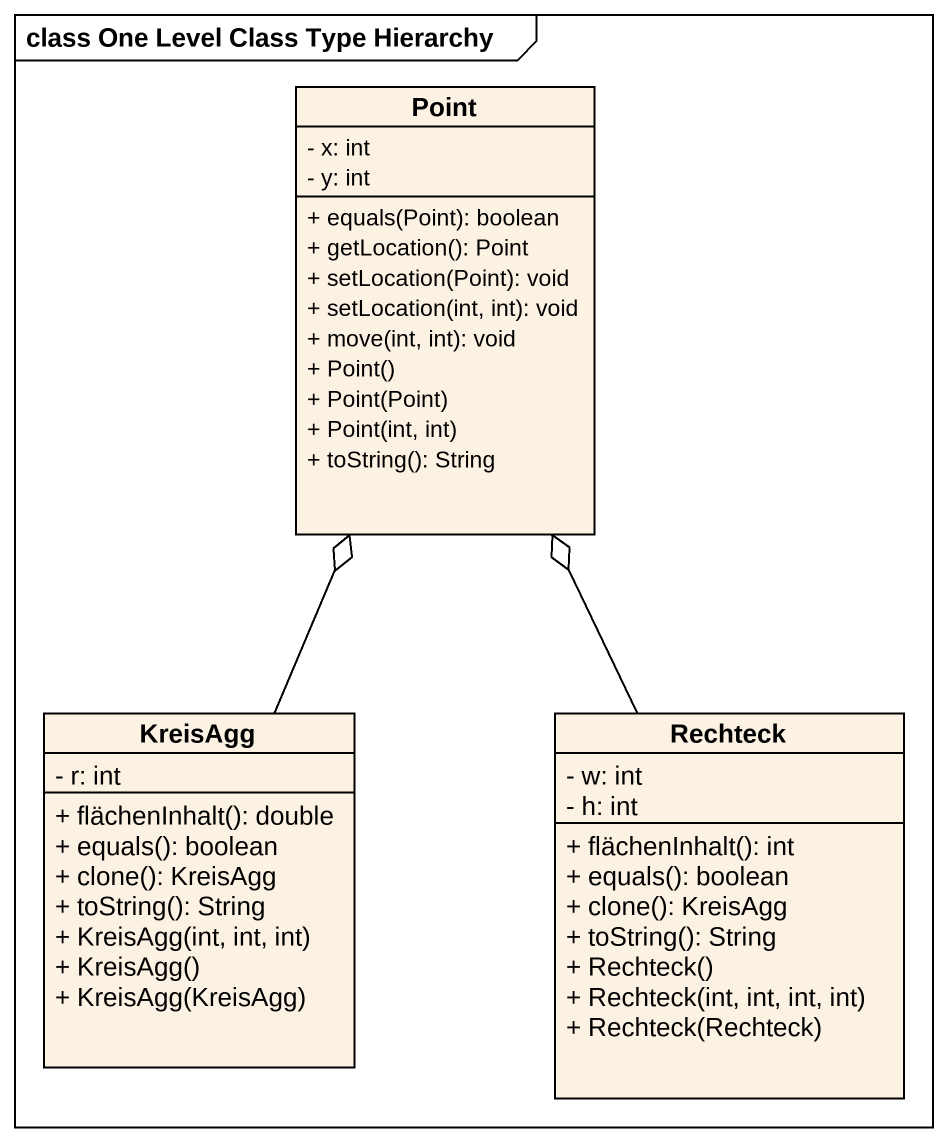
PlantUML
@startuml
mainframe class One Level Class Type Hierarchy
hide circle
hide empty members
skinparam classAttributeIconSize 0
class Point {
  - x: int
  - y: int
  + equals(Point): boolean
  + getLocation(): Point
  + setLocation(Point): void
  + setLocation(int, int): void
  + move(int, int): void
  + Point()
  + Point(Point)
  + Point(int, int)
  + toString(): String
}
class KreisAgg {
  - r: int
  + flächenInhalt(): double
  + equals(): boolean
  + clone(): KreisAgg
  + toString(): String
  + KreisAgg(int, int, int)
  + KreisAgg()
  + KreisAgg(KreisAgg)
}
class Rechteck {
  - w: int
  - h: int
  + flächenInhalt(): int
  + equals(): boolean
  + clone(): KreisAgg
  + toString(): String
  + Rechteck()
  + Rechteck(int, int, int, int)
  + Rechteck(Rechteck)
}
KreisAgg -up-o Point
Rechteck -up-o Point
@enduml
